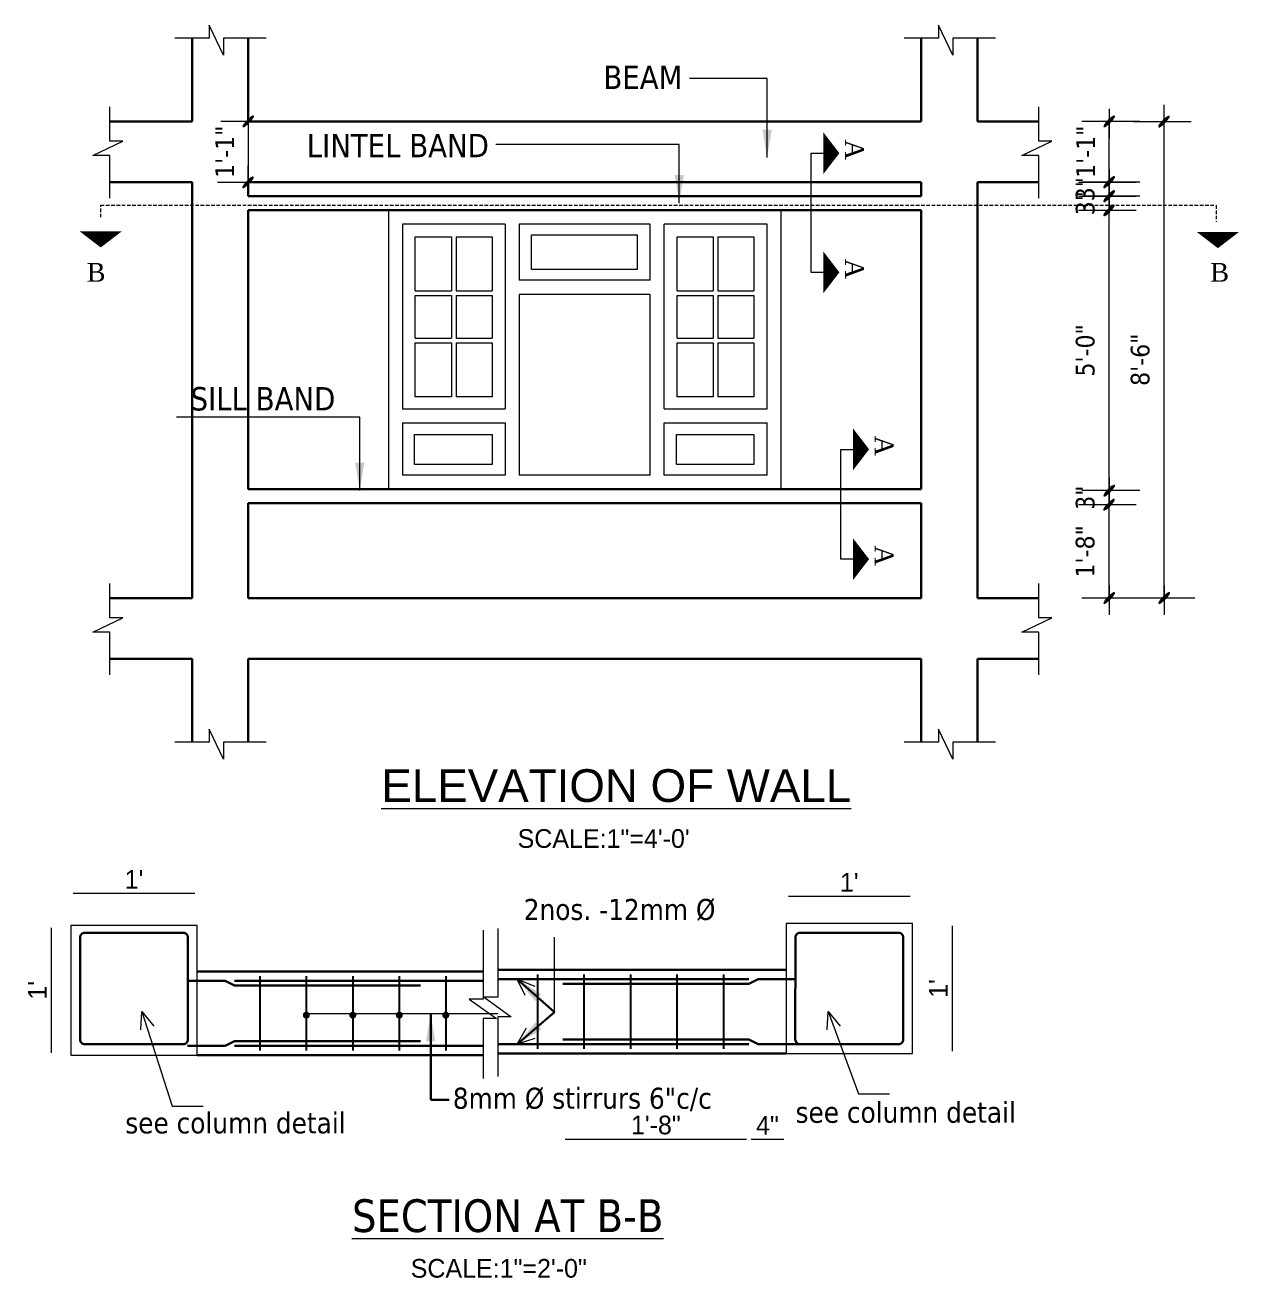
# Model space of a CAD drawing. Header units: inches. Extents: x 28835 to 36795, y -18828 to -9750.
# Drawn here: x 33539 to 34058, y -11575 to -11039 of the extents above; entities that cross this region are included whole.
import ezdxf

# ---------------------------------------------------------------- set-up
doc = ezdxf.new("R2010")
doc.units = ezdxf.units.IN
doc.header["$LTSCALE"] = 12
doc.header["$MEASUREMENT"] = 0
doc.linetypes.add('DASHED2', pattern=[0.375, 0.25, -0.125])
for name, color, linetype, lineweight in [('colfill', 21, 'Continuous', 0), ('dim', 85, 'Continuous', 9), ('DIMENSION', 6, 'Continuous', 9), ('Dw', 42, 'Continuous', 15), ('exwall', 1, 'Continuous', 30), ('HATCH', 11, 'Continuous', 9), ('REN', 242, 'Continuous', 30), ('STIRRUPS', 255, 'Continuous', 18), ('Text', 7, 'Continuous', 5), ('Wall', 1, 'Continuous', 30)]:
    doc.layers.add(name, color=color, linetype=linetype, lineweight=lineweight)
doc.styles.add('S-111', font='tahoma.ttf', dxfattribs={"height": 8})
doc.styles.add('sb', font='times.ttf', dxfattribs={"height": 8})
doc.styles.add('TAHOMA', font='tahoma.ttf', dxfattribs={"height": 9})
doc.styles.add('Text', font='GOTHIC.TTF', dxfattribs={"height": 6})
doc.dimstyles.new('ARROW', dxfattribs={"dimscale": 96, "dimtxt": 9, "dimasz": 0.125, "dimexe": 0.078125, "dimexo": 0.09375, "dimgap": 0.03125, "dimtad": 1, "dimdec": 0, "dimzin": 3, "dimdsep": 46, "dimlunit": 4, "dimtxsty": 'TAHOMA', "dimcen": 0.09375, "dimclrd": 256, "dimclre": 256, "dimclrt": 256, "dimadec": 0, "dimazin": 0, "dimtfac": 1, "dimtdec": 0, "dimtmove": 0, "dimatfit": 3, "dimfxl": 1, "dimfrac": 2, "dimtolj": 1, "dimtzin": 0, "dimarcsym": 0})
doc.dimstyles.new('my DIM.ONE FORTH', dxfattribs={"dimtxt": 8, "dimasz": 1, "dimexe": 6, "dimexo": 12, "dimgap": 2, "dimtad": 1, "dimdec": 0, "dimlfac": 0.25, "dimrnd": 1.38778e-17, "dimzin": 4, "dimdsep": 46, "dimlunit": 3, "dimtxsty": 'Standard', "dimblk": 'ARROW', "dimcen": 0, "dimse1": 1, "dimse2": 1, "dimclrd": 256, "dimclre": 256, "dimclrt": 7, "dimadec": 5, "dimazin": 0, "dimtfac": 1, "dimtdec": 0, "dimtix": 1, "dimtmove": 2, "dimatfit": 1, "dimfxl": 1, "dimtolj": 1, "dimtzin": 0, "dimlwd": -1, "dimlwe": -1, "dimarcsym": 0})
doc.dimstyles.new("S-4'", dxfattribs={"dimscale": 96, "dimtxt": 9, "dimasz": 0.005, "dimexe": 0.09375, "dimexo": 0.09375, "dimgap": 0.0625, "dimtad": 1, "dimdec": 0, "dimlfac": 0.5, "dimzin": 3, "dimdsep": 46, "dimlunit": 3, "dimtxsty": 'S-111', "dimblk": 'S', "dimcen": 0.09375, "dimdle": 0.09375, "dimse1": 1, "dimse2": 1, "dimadec": 0, "dimazin": 1, "dimtfac": 1, "dimtdec": 0, "dimtix": 1, "dimtmove": 0, "dimatfit": 3, "dimldrblk": 'DOTSMALL', "dimfxl": 1, "dimtolj": 1, "dimtzin": 1, "dimarcsym": 0})

# ---------------------------------------------------------------- blocks, each defined once
blk = doc.blocks.new('S')
at = {"layer": 'dim'}
h = blk.add_hatch(color=256, dxfattribs=at)
edge = h.paths.add_edge_path()
edge.add_ellipse((-0.1, 0.1), major_axis=(4.68, -4.68), ratio=0.170738, start_angle=0, end_angle=360, ccw=False)
for p, q in [((0, 27.3), (0, -24.2)), ((-11.3, 0), (14.8, 0))]:
    blk.add_line(p, q, dxfattribs=at)
at = {"layer": 'dim', "extrusion": (0, 0, -1)}
blk.add_ellipse((-0.1, 0.1), major_axis=(4.68, -4.68), ratio=0.170738, dxfattribs=at)
blk = doc.blocks.new('*D76')
at = {"layer": 'Defpoints', "color": 0, "ltscale": 0.5, "transparency": 16777216}
for p in [(103084.33, -12566.36), (103084.33, -12592.36), (103084.33, -12592.36)]:
    blk.add_point(p, dxfattribs=at)
at = {"layer": 'dim', "color": 0, "lineweight": -2, "ltscale": 0.5, "transparency": 16777216}
for p, q in [((103084.33, -12565.88), (103084.33, -12565.4)), ((103084.33, -12566.36), (103084.33, -12592.36)), ((103084.33, -12592.84), (103084.33, -12593.32))]:
    blk.add_line(p, q, dxfattribs=at)
at = {"layer": 'dim', "color": 0, "lineweight": -2, "ltscale": 0.5, "transparency": 16777216, "xscale": 0.48, "yscale": 0.48, "zscale": 0.48}
for p, rotation in [((103084.33, -12566.36), 270), ((103084.33, -12592.36), 90)]:
    blk.add_blockref('S', p, dxfattribs=dict(at, rotation=rotation))
at = {"layer": 'dim', "color": 0, "ltscale": 0.5, "transparency": 16777216, "insert": (103074.32, -12579.36), "char_height": 8, "attachment_point": 5, "rotation": 90, "style": 'S-111'}
blk.add_mtext('\\A1;1\'-1"', dxfattribs=at)
blk = doc.blocks.new('_DOTSMALL')
at = {"color": 0, "linetype": 'ByBlock', "const_width": 0.5}
blk.add_lwpolyline([(-0.0625, 0, 1), (0.0625, 0, 1)], format="xyb", close=True, dxfattribs=at)
blk = doc.blocks.new('*D77')
at = {"layer": 'Defpoints', "color": 0, "ltscale": 0.5, "transparency": 16777216}
for p in [(103430.42, -12566.36), (103452.66, -12566.36), (103430.42, -12592.36)]:
    blk.add_point(p, dxfattribs=at)
at = {"layer": 'dim', "color": 0, "lineweight": -2, "ltscale": 0.5, "transparency": 16777216}
for p, q in [((103452.66, -12565.88), (103452.66, -12565.4)), ((103452.66, -12592.36), (103452.66, -12566.36)), ((103452.66, -12592.84), (103452.66, -12593.32))]:
    blk.add_line(p, q, dxfattribs=at)
at = {"layer": 'dim', "color": 0, "lineweight": -2, "ltscale": 0.5, "transparency": 16777216, "xscale": 0.48, "yscale": 0.48, "zscale": 0.48}
for p, rotation in [((103452.66, -12566.36), 270), ((103452.66, -12592.36), 90)]:
    blk.add_blockref('S', p, dxfattribs=dict(at, rotation=rotation))
at = {"layer": 'dim', "color": 0, "ltscale": 0.5, "transparency": 16777216, "insert": (103442.64, -12579.36), "char_height": 8, "attachment_point": 5, "rotation": 90, "style": 'S-111'}
blk.add_mtext('\\A1;1\'-1"', dxfattribs=at)
blk = doc.blocks.new('*D78')
at = {"layer": 'Defpoints', "color": 0, "ltscale": 0.5, "transparency": 16777216}
for p in [(103430.42, -12592.36), (103452.66, -12592.36), (103430.42, -12598.36)]:
    blk.add_point(p, dxfattribs=at)
at = {"layer": 'dim', "color": 0, "lineweight": -2, "ltscale": 0.5, "transparency": 16777216}
for p, q in [((103452.66, -12591.88), (103452.66, -12591.4)), ((103452.66, -12598.36), (103452.66, -12592.36)), ((103452.66, -12598.84), (103452.66, -12599.32))]:
    blk.add_line(p, q, dxfattribs=at)
at = {"layer": 'dim', "color": 0, "lineweight": -2, "ltscale": 0.5, "transparency": 16777216, "xscale": 0.48, "yscale": 0.48, "zscale": 0.48}
for p, rotation in [((103452.66, -12592.36), 270), ((103452.66, -12598.36), 90)]:
    blk.add_blockref('S', p, dxfattribs=dict(at, rotation=rotation))
at = {"layer": 'dim', "color": 0, "ltscale": 0.5, "transparency": 16777216, "insert": (103442.49, -12595.36), "char_height": 8, "attachment_point": 5, "rotation": 90, "style": 'S-111'}
blk.add_mtext('\\A1;3"', dxfattribs=at)
blk = doc.blocks.new('*D79')
at = {"layer": 'Defpoints', "color": 0, "ltscale": 0.5, "transparency": 16777216}
for p in [(103430.42, -12598.36), (103452.66, -12598.36), (103430.42, -12604.36)]:
    blk.add_point(p, dxfattribs=at)
at = {"layer": 'dim', "color": 0, "lineweight": -2, "ltscale": 0.5, "transparency": 16777216}
for p, q in [((103452.66, -12597.88), (103452.66, -12597.4)), ((103452.66, -12604.36), (103452.66, -12598.36)), ((103452.66, -12604.84), (103452.66, -12605.32))]:
    blk.add_line(p, q, dxfattribs=at)
at = {"layer": 'dim', "color": 0, "lineweight": -2, "ltscale": 0.5, "transparency": 16777216, "xscale": 0.48, "yscale": 0.48, "zscale": 0.48}
for p, rotation in [((103452.66, -12598.36), 270), ((103452.66, -12604.36), 90)]:
    blk.add_blockref('S', p, dxfattribs=dict(at, rotation=rotation))
at = {"layer": 'dim', "color": 0, "ltscale": 0.5, "transparency": 16777216, "insert": (103442.49, -12601.36), "char_height": 8, "attachment_point": 5, "rotation": 90, "style": 'S-111'}
blk.add_mtext('\\A1;3"', dxfattribs=at)
blk = doc.blocks.new('*D80')
at = {"layer": 'Defpoints', "color": 0, "ltscale": 0.5, "transparency": 16777216}
for p in [(103430.42, -12604.36), (103452.66, -12604.36), (103430.42, -12724.36)]:
    blk.add_point(p, dxfattribs=at)
at = {"layer": 'dim', "color": 0, "lineweight": -2, "ltscale": 0.5, "transparency": 16777216}
blk.add_line((103452.66, -12723.88), (103452.66, -12604.84), dxfattribs=at)
at = {"layer": 'dim', "color": 0, "lineweight": -2, "ltscale": 0.5, "transparency": 16777216, "xscale": 0.48, "yscale": 0.48, "zscale": 0.48}
for p, rotation in [((103452.66, -12604.36), 90), ((103452.66, -12724.36), 270)]:
    blk.add_blockref('S', p, dxfattribs=dict(at, rotation=rotation))
at = {"layer": 'dim', "color": 0, "ltscale": 0.5, "transparency": 16777216, "insert": (103442.49, -12664.36), "char_height": 8, "attachment_point": 5, "rotation": 90, "style": 'S-111'}
blk.add_mtext('\\A1;5\'-0"', dxfattribs=at)
blk = doc.blocks.new('*D81')
at = {"layer": 'Defpoints', "color": 0, "ltscale": 0.5, "transparency": 16777216}
for p in [(103430.42, -12724.36), (103452.66, -12724.36), (103430.42, -12730.36)]:
    blk.add_point(p, dxfattribs=at)
at = {"layer": 'dim', "color": 0, "lineweight": -2, "ltscale": 0.5, "transparency": 16777216}
for p, q in [((103452.66, -12723.88), (103452.66, -12723.4)), ((103452.66, -12730.36), (103452.66, -12724.36)), ((103452.66, -12730.84), (103452.66, -12731.32))]:
    blk.add_line(p, q, dxfattribs=at)
at = {"layer": 'dim', "color": 0, "lineweight": -2, "ltscale": 0.5, "transparency": 16777216, "xscale": 0.48, "yscale": 0.48, "zscale": 0.48}
for p, rotation in [((103452.66, -12724.36), 270), ((103452.66, -12730.36), 90)]:
    blk.add_blockref('S', p, dxfattribs=dict(at, rotation=rotation))
at = {"layer": 'dim', "color": 0, "ltscale": 0.5, "transparency": 16777216, "insert": (103442.49, -12727.36), "char_height": 8, "attachment_point": 5, "rotation": 90, "style": 'S-111'}
blk.add_mtext('\\A1;3"', dxfattribs=at)
blk = doc.blocks.new('*D82')
at = {"layer": 'Defpoints', "color": 0, "ltscale": 0.5, "transparency": 16777216}
for p in [(103430.42, -12730.36), (103452.66, -12730.36), (103430.42, -12770.36)]:
    blk.add_point(p, dxfattribs=at)
at = {"layer": 'dim', "color": 0, "lineweight": -2, "ltscale": 0.5, "transparency": 16777216}
blk.add_line((103452.66, -12769.88), (103452.66, -12730.84), dxfattribs=at)
at = {"layer": 'dim', "color": 0, "lineweight": -2, "ltscale": 0.5, "transparency": 16777216, "xscale": 0.48, "yscale": 0.48, "zscale": 0.48}
for p, rotation in [((103452.66, -12730.36), 90), ((103452.66, -12770.36), 270)]:
    blk.add_blockref('S', p, dxfattribs=dict(at, rotation=rotation))
at = {"layer": 'dim', "color": 0, "ltscale": 0.5, "transparency": 16777216, "insert": (103442.47, -12750.36), "char_height": 8, "attachment_point": 5, "rotation": 90, "style": 'S-111'}
blk.add_mtext('\\A1;1\'-8"', dxfattribs=at)
blk = doc.blocks.new('*D83')
at = {"layer": 'Defpoints', "color": 0, "transparency": 16777216}
for p in [(103396.33, -12566.36), (103476.18, -12566.36), (103396.33, -12770.36)]:
    blk.add_point(p, dxfattribs=at)
at = {"layer": 'dim', "color": 0, "lineweight": -2, "transparency": 16777216}
blk.add_line((103476.18, -12769.88), (103476.18, -12566.84), dxfattribs=at)
at = {"layer": 'dim', "color": 0, "lineweight": -2, "transparency": 16777216, "xscale": 0.48, "yscale": 0.48, "zscale": 0.48}
for p, rotation in [((103476.18, -12566.36), 90), ((103476.18, -12770.36), 270)]:
    blk.add_blockref('S', p, dxfattribs=dict(at, rotation=rotation))
at = {"layer": 'dim', "color": 0, "transparency": 16777216, "insert": (103466, -12668.36), "char_height": 8, "attachment_point": 5, "rotation": 90, "style": 'S-111'}
blk.add_mtext('\\A1;8\'-6"', dxfattribs=at)
blk = doc.blocks.new('*D111')
at = {"layer": 'Defpoints', "color": 0, "transparency": 16777216}
for p in [(128631.24, -14564.93), (128631.24, -14578.61), (128685.33, -14578.61)]:
    blk.add_point(p, dxfattribs=at)
at = {"layer": 'dim', "transparency": 16777216}
blk.add_line((128684.33, -14564.93), (128632.24, -14564.93), dxfattribs=at)
at = {"layer": 'dim', "color": 7, "transparency": 16777216, "insert": (128658.29, -14558.91), "char_height": 8, "attachment_point": 5}
blk.add_mtext("\\A1;1'", dxfattribs=at)
blk = doc.blocks.new('ARROW')
blk = doc.blocks.new('*D112')
at = {"layer": 'Defpoints', "color": 0, "transparency": 16777216}
for p in [(128622.96, -14578.61), (128631.24, -14578.61), (128631.24, -14634.21)]:
    blk.add_point(p, dxfattribs=at)
at = {"layer": 'dim', "transparency": 16777216}
blk.add_line((128622.96, -14633.21), (128622.96, -14579.61), dxfattribs=at)
at = {"layer": 'dim', "color": 7, "transparency": 16777216, "insert": (128616.94, -14606.41), "char_height": 8, "attachment_point": 5, "rotation": 90}
blk.add_mtext("\\A1;1'", dxfattribs=at)
blk = doc.blocks.new('*D113')
at = {"layer": 'Defpoints', "color": 0, "transparency": 16777216}
for p in [(128991.34, -14577.83), (128991.34, -14633.43), (129008.37, -14633.43)]:
    blk.add_point(p, dxfattribs=at)
at = {"layer": 'dim', "transparency": 16777216}
blk.add_line((129008.37, -14578.83), (129008.37, -14632.43), dxfattribs=at)
at = {"layer": 'dim', "color": 7, "transparency": 16777216, "insert": (129002.35, -14605.63), "char_height": 8, "attachment_point": 5, "rotation": 90}
blk.add_mtext("\\A1;1'", dxfattribs=at)
blk = doc.blocks.new('*D114')
at = {"layer": 'Defpoints', "color": 0, "transparency": 16777216}
for p in [(128937.25, -14566.21), (128937.25, -14577.83), (128991.34, -14577.83)]:
    blk.add_point(p, dxfattribs=at)
at = {"layer": 'dim', "transparency": 16777216}
blk.add_line((128990.34, -14566.21), (128938.25, -14566.21), dxfattribs=at)
at = {"layer": 'dim', "color": 7, "transparency": 16777216, "insert": (128964.29, -14560.19), "char_height": 8, "width": 20.5457, "attachment_point": 5}
blk.add_mtext("\\A1;1'", dxfattribs=at)
blk = doc.blocks.new('*D109')
at = {"layer": 'Defpoints', "color": 0, "transparency": 16777216}
for p in [(128841.76, -14630.91), (128921.33, -14632.9), (128921.33, -14670.18)]:
    blk.add_point(p, dxfattribs=at)
at = {"layer": 'dim', "transparency": 16777216}
blk.add_line((128842.76, -14670.18), (128920.33, -14670.18), dxfattribs=at)
at = {"layer": 'dim', "color": 7, "transparency": 16777216, "insert": (128881.55, -14664.09), "char_height": 8, "attachment_point": 5}
blk.add_mtext('\\A1;1\'-8"', dxfattribs=at)
blk = doc.blocks.new('*D110')
at = {"layer": 'Defpoints', "color": 0, "transparency": 16777216}
for p in [(128921.33, -14632.9), (128937.25, -14636.87), (128937.25, -14670.18)]:
    blk.add_point(p, dxfattribs=at)
at = {"layer": 'dim', "transparency": 16777216}
blk.add_line((128922.33, -14670.18), (128936.25, -14670.18), dxfattribs=at)
at = {"layer": 'dim', "color": 7, "transparency": 16777216, "insert": (128929.29, -14664.18), "char_height": 8, "attachment_point": 5}
blk.add_mtext('\\A1;4"', dxfattribs=at)
blk = doc.blocks.new('564J4')
at = {"layer": 'colfill'}
for points in [[(103330.37, -12579.95, 18, 0, 0), (103337.28, -12579.95, 0, 0, 0)], [(103021.27, -12613.39, 18, 0, 0), (103021.27, -12620.31, 0, 0, 0)], [(103499.21, -12613.69, 18, 0, 0), (103499.21, -12620.61, 0, 0, 0)], [(103330.37, -12630.95, 18, 0, 0), (103337.28, -12630.95, 0, 0, 0)], [(103343.07, -12706.69, 18, 0, 0), (103349.99, -12706.69, 0, 0, 0)], [(103343.07, -12753.69, 18, 0, 0), (103349.99, -12753.69, 0, 0, 0)]]:
    blk.add_lwpolyline(points, format="xyseb", dxfattribs=at)
at = {"layer": 'dim', "ltscale": 0.5}
for points in [[(103330.37, -12630.95), (103325.21, -12630.95), (103325.21, -12579.95), (103332.29, -12579.95)], [(103343.07, -12753.69), (103337.92, -12753.69), (103337.92, -12706.69), (103344.99, -12706.69)]]:
    blk.add_lwpolyline(points, dxfattribs=at)
at = {"layer": 'dim', "linetype": 'DASHED2', "ltscale": 0.5}
blk.add_lwpolyline([(103021.27, -12607.39), (103021.27, -12602.24), (103498.42, -12602.24), (103498.42, -12609.31)], dxfattribs=at)
at = {"layer": 'Dw'}
for p, q in [((103312.33, -12604.36), (103144.33, -12604.36)), ((103144.33, -12604.36), (103144.33, -12723.78)), ((103312.33, -12723.78), (103312.33, -12604.36)), ((103194.33, -12610.36), (103150.33, -12610.36)), ((103150.33, -12610.36), (103150.33, -12689.36)), ((103194.33, -12610.36), (103194.33, -12689.36)), ((103200.33, -12610.36), (103200.33, -12634.36)), ((103256.33, -12610.36), (103200.33, -12610.36)), ((103256.33, -12634.36), (103256.33, -12610.36)), ((103306.33, -12610.36), (103262.33, -12610.36)), ((103262.33, -12689.36), (103262.33, -12610.36)), ((103306.33, -12689.36), (103306.33, -12610.36)), ((103256.33, -12634.36), (103200.33, -12634.36)), ((103256.33, -12640.36), (103200.33, -12640.36)), ((103200.33, -12640.36), (103200.33, -12717.78)), ((103256.33, -12717.78), (103256.33, -12640.36)), ((103150.33, -12689.36), (103194.33, -12689.36)), ((103262.33, -12689.36), (103306.33, -12689.36)), ((103150.33, -12695.36), (103194.33, -12695.36)), ((103150.33, -12695.36), (103150.33, -12717.78)), ((103194.33, -12695.36), (103194.33, -12717.78)), ((103262.33, -12717.78), (103262.33, -12695.36)), ((103262.33, -12695.36), (103306.33, -12695.36)), ((103306.33, -12717.78), (103306.33, -12695.36)), ((103194.33, -12717.78), (103150.33, -12717.78)), ((103256.33, -12717.78), (103200.33, -12717.78)), ((103306.33, -12717.78), (103262.33, -12717.78)), ((103312.33, -12723.78), (103144.33, -12723.78))]:
    blk.add_line(p, q, dxfattribs=at)
at = {"layer": 'Dw', "lineweight": 9}
for p, q in [((103155.81, -12615.76), (103171.27, -12615.76)), ((103155.81, -12638.92), (103155.81, -12615.76)), ((103171.27, -12615.76), (103171.27, -12638.92)), ((103173.27, -12615.76), (103173.27, -12638.92)), ((103173.27, -12615.76), (103188.72, -12615.76)), ((103188.72, -12615.76), (103188.72, -12638.92)), ((103267.81, -12615.76), (103283.27, -12615.76)), ((103267.81, -12638.92), (103267.81, -12615.76)), ((103283.27, -12615.76), (103283.27, -12638.92)), ((103285.27, -12615.76), (103285.27, -12638.92)), ((103285.27, -12615.76), (103300.72, -12615.76)), ((103300.72, -12615.76), (103300.72, -12638.92)), ((103155.81, -12638.92), (103171.27, -12638.92)), ((103155.81, -12640.92), (103171.27, -12640.92)), ((103155.81, -12659.08), (103155.81, -12640.92)), ((103171.27, -12640.92), (103171.27, -12659.08)), ((103173.27, -12638.92), (103188.72, -12638.92)), ((103173.27, -12640.92), (103188.72, -12640.92)), ((103173.27, -12640.92), (103173.27, -12659.08)), ((103188.72, -12640.92), (103188.72, -12659.08)), ((103267.81, -12638.92), (103283.27, -12638.92)), ((103267.81, -12640.92), (103283.27, -12640.92)), ((103267.81, -12659.08), (103267.81, -12640.92)), ((103283.27, -12640.92), (103283.27, -12659.08)), ((103285.27, -12638.92), (103300.72, -12638.92)), ((103285.27, -12640.92), (103300.72, -12640.92)), ((103285.27, -12640.92), (103285.27, -12659.08)), ((103300.72, -12640.92), (103300.72, -12659.08)), ((103155.81, -12659.08), (103171.27, -12659.08)), ((103155.81, -12684.24), (103155.81, -12661.08)), ((103155.81, -12661.08), (103171.27, -12661.08)), ((103171.27, -12661.08), (103171.27, -12684.24)), ((103173.27, -12659.08), (103188.72, -12659.08)), ((103173.27, -12661.08), (103188.72, -12661.08)), ((103173.27, -12661.08), (103173.27, -12684.24)), ((103188.72, -12661.08), (103188.72, -12684.24)), ((103267.81, -12659.08), (103283.27, -12659.08)), ((103267.81, -12684.24), (103267.81, -12661.08)), ((103267.81, -12661.08), (103283.27, -12661.08)), ((103283.27, -12661.08), (103283.27, -12684.24)), ((103285.27, -12659.08), (103300.72, -12659.08)), ((103285.27, -12661.08), (103300.72, -12661.08)), ((103285.27, -12661.08), (103285.27, -12684.24)), ((103300.72, -12661.08), (103300.72, -12684.24)), ((103171.27, -12684.24), (103155.81, -12684.24)), ((103188.72, -12684.24), (103173.27, -12684.24)), ((103283.27, -12684.24), (103267.81, -12684.24)), ((103300.72, -12684.24), (103285.27, -12684.24))]:
    blk.add_line(p, q, dxfattribs=at)
for points in [[(103205.54, -12614.94), (103250.71, -12614.94), (103250.71, -12629.79), (103205.54, -12629.79)], [(103155.54, -12700.36), (103188.71, -12700.36), (103188.71, -12713.21), (103155.54, -12713.21)], [(103267.54, -12700.36), (103300.71, -12700.36), (103300.71, -12713.21), (103267.54, -12713.21)]]:
    blk.add_lwpolyline(points, close=True, dxfattribs=at)
at = {"layer": 'HATCH', "ltscale": 0.5}
for points in [[(103092.11, -12530.71), (103073.83, -12530.71), (103073.83, -12537.98), (103067.71, -12525.12), (103067.71, -12530.71), (103052.96, -12530.71)], [(103404.11, -12530.71), (103385.83, -12530.71), (103385.83, -12537.98), (103379.71, -12525.12), (103379.71, -12530.71), (103364.96, -12530.71)], [(103025.14, -12599.24), (103025.14, -12580.96), (103017.88, -12580.96), (103030.74, -12574.83), (103025.14, -12574.83), (103025.14, -12560.08)], [(103422.6, -12599.24), (103422.6, -12580.96), (103415.34, -12580.96), (103428.19, -12574.83), (103422.6, -12574.83), (103422.6, -12560.08)], [(103025.14, -12803.24), (103025.14, -12784.96), (103017.88, -12784.96), (103030.74, -12778.83), (103025.14, -12778.83), (103025.14, -12764.08)], [(103422.6, -12803.24), (103422.6, -12784.96), (103415.34, -12784.96), (103428.19, -12778.83), (103422.6, -12778.83), (103422.6, -12764.08)], [(103092.11, -12832), (103073.83, -12832), (103073.83, -12839.26), (103067.71, -12826.41), (103067.71, -12832), (103052.96, -12832)], [(103404.11, -12832), (103385.83, -12832), (103385.83, -12839.26), (103379.71, -12826.41), (103379.71, -12832), (103364.96, -12832)]]:
    blk.add_lwpolyline(points, dxfattribs=at)
at = {"layer": 'Wall', "ltscale": 0.5}
for p, q in [((103060.33, -12566.36), (103060.33, -12530.71)), ((103084.33, -12566.36), (103084.33, -12530.71)), ((103372.33, -12530.71), (103372.33, -12566.36)), ((103396.33, -12530.71), (103396.33, -12566.36)), ((103060.33, -12566.36), (103025.14, -12566.36)), ((103372.33, -12566.36), (103084.33, -12566.36)), ((103422.6, -12566.36), (103396.33, -12566.36)), ((103060.33, -12592.36), (103025.14, -12592.36)), ((103060.33, -12770.36), (103060.33, -12592.36)), ((103372.33, -12592.36), (103084.33, -12592.36)), ((103084.33, -12598.36), (103084.33, -12592.36)), ((103372.33, -12592.36), (103084.33, -12592.36)), ((103372.33, -12592.36), (103372.33, -12598.36)), ((103396.33, -12592.36), (103396.33, -12770.36)), ((103422.6, -12592.36), (103396.33, -12592.36)), ((103084.33, -12723.78), (103084.33, -12604.36)), ((103372.33, -12604.36), (103372.33, -12723.78)), ((103372.33, -12729.78), (103084.33, -12729.78)), ((103084.33, -12770.36), (103084.33, -12729.78)), ((103372.33, -12729.78), (103372.33, -12770.36)), ((103060.33, -12770.36), (103025.14, -12770.36)), ((103372.33, -12770.36), (103084.33, -12770.36)), ((103372.33, -12770.36), (103084.33, -12770.36)), ((103422.6, -12770.36), (103396.33, -12770.36)), ((103060.33, -12796.36), (103025.14, -12796.36)), ((103060.33, -12796.36), (103060.33, -12832)), ((103372.33, -12796.36), (103084.33, -12796.36)), ((103372.33, -12796.36), (103084.33, -12796.36)), ((103084.33, -12796.36), (103084.33, -12832)), ((103372.33, -12832), (103372.33, -12796.36)), ((103422.6, -12796.36), (103396.33, -12796.36)), ((103396.33, -12832), (103396.33, -12796.36))]:
    blk.add_line(p, q, dxfattribs=at)
at = {"layer": 'Wall'}
for p, q in [((103372.33, -12598.36), (103084.33, -12598.36)), ((103372.33, -12604.36), (103084.33, -12604.36)), ((103372.33, -12723.78), (103084.33, -12723.78)), ((103372.33, -12729.78), (103084.33, -12729.78))]:
    blk.add_line(p, q, dxfattribs=at)
at = {"layer": 'Text', "ltscale": 0.75, "style": 'sb'}
for p in [(103339.72, -12574.08), (103339.72, -12625.08), (103352.42, -12700.82), (103352.42, -12747.81)]:
    blk.add_text('A', height=8, rotation=270, dxfattribs=at).set_placement(p)
for p in [(103015.26, -12634.94), (103495.92, -12634.94)]:
    blk.add_text('B', height=8, dxfattribs=at).set_placement(p)
at = {"layer": 'Text', "color": 7, "ltscale": 50, "style": 'Text'}
blk.add_text('SCALE:1"=4\'-0\'', height=8, dxfattribs=at).set_placement((103199.62, -12877.23))
at = {"layer": 'Text', "ltscale": 50, "char_height": 10, "attachment_point": 9, "style": 'S-111'}
for s, insert in [('\\A1;BEAM', (103270.12, -12552.46)), ('LINTEL BAND', (103187.34, -12581.68)), ('SILL BAND', (103121.64, -12690.24))]:
    blk.add_mtext(s, dxfattribs=dict(at, insert=insert))
at = {"layer": 'Text', "insert": (103141.31, -12843.58), "char_height": 14, "width": 239.358, "attachment_point": 1, "style": 'TAHOMA'}
blk.add_mtext('{\\fArial|b0|i0|c0|p34;\\LELEVATION OF WALL}', dxfattribs=at)
at = {"layer": 'dim', "ltscale": 0.5}
for base, p1, p2, picture, middle in [((103084.33, -12592.36), (103084.33, -12566.36), (103084.33, -12592.36), '*D76', (103074.32, -12579.36)), ((103452.66, -12730.36), (103430.42, -12770.36), (103430.42, -12730.36), '*D82', (103442.47, -12750.36))]:
    dim = blk.add_linear_dim(base=base, p1=p1, p2=p2, angle=90, dimstyle="S-4'", dxfattribs=at)
    dim.commit()
    dim.dimension.update_dxf_attribs({"geometry": picture, "text_midpoint": middle})
at = {"layer": 'dim'}
dim = blk.add_linear_dim(base=(103476.18, -12566.36), p1=(103396.33, -12770.36), p2=(103396.33, -12566.36), angle=90, dimstyle="S-4'", dxfattribs=at)
dim.commit()
dim.dimension.update_dxf_attribs({"geometry": '*D83', "text_midpoint": (103466, -12668.36)})
at = {"layer": 'dim', "ltscale": 0.5}
for base, p1, p2, picture, middle in [((103452.66, -12566.36), (103430.42, -12592.36), (103430.42, -12566.36), '*D77', (103442.64, -12579.36)), ((103452.66, -12592.36), (103430.42, -12598.36), (103430.42, -12592.36), '*D78', (103442.49, -12595.36)), ((103452.66, -12598.36), (103430.42, -12604.36), (103430.42, -12598.36), '*D79', (103442.49, -12601.36)), ((103452.66, -12604.36), (103430.42, -12724.36), (103430.42, -12604.36), '*D80', (103442.49, -12664.36)), ((103452.66, -12724.36), (103430.42, -12730.36), (103430.42, -12724.36), '*D81', (103442.49, -12727.36))]:
    dim = blk.add_linear_dim(base=base, p1=p1, p2=p2, angle=90, dimstyle="S-4'", override={"dimtmove": 1}, dxfattribs=at)
    dim.commit()
    dim.dimension.update_dxf_attribs({"geometry": picture, "text_midpoint": middle})
for points in [[(103306.37, -12581.85), (103306.37, -12547.96), (103273.12, -12547.96)], [(103268.78, -12601.28), (103268.78, -12576.27), (103190.34, -12576.27)], [(103132.1, -12724.36), (103132.1, -12692.95), (103053.66, -12692.95)]]:
    blk.add_leader(points, dimstyle='ARROW', override={"dimgap": 0.03125, "dimtad": 0}, dxfattribs=at)
blk = doc.blocks.new('SFSADFSDAF')
at = {"layer": 'dim', "ltscale": 0.5}
for p, q in [((128838.15, -14615.73), (128838.15, -14583.63)), ((128732.01, -14616.31), (128813.94, -14616.31))]:
    blk.add_line(p, q, dxfattribs=at)
at = {"layer": 'dim'}
for points in [[(128825.7, -14608.69), (128822.26, -14601.61), (128829.78, -14604.57)], [(128661.26, -14623.32), (128661.71, -14615.46), (128666.82, -14621.71)], [(128661.71, -14615.46), (128674.69, -14655.97), (128687.95, -14655.97)], [(128954.77, -14623.32), (128955.22, -14615.46), (128960.33, -14621.71)], [(128955.22, -14615.46), (128968.2, -14650.67), (128981.46, -14650.67)], [(128829.74, -14626.98), (128822.26, -14629.46), (128826.2, -14622.4)]]:
    blk.add_lwpolyline(points, dxfattribs=at)
at = {"layer": 'HATCH'}
for points in [[(128991.34, -14577.83), (128937.25, -14577.83), (128937.25, -14633.43), (128991.34, -14633.43)], [(128685.33, -14578.61), (128631.24, -14578.61), (128631.24, -14634.21), (128685.33, -14634.21)]]:
    blk.add_lwpolyline(points, close=True, dxfattribs=at)
at = {"layer": 'HATCH', "ltscale": 0.5}
for points in [[(128807.6, -14580.67), (128807.6, -14610.15), (128801.74, -14610.14), (128813.37, -14618.48), (128807.6, -14618.48), (128807.6, -14644.11)], [(128813.94, -14579.9), (128813.94, -14609.37), (128808.09, -14609.36), (128819.71, -14617.7), (128813.94, -14617.7), (128813.94, -14643.33)]]:
    blk.add_lwpolyline(points, dxfattribs=at)
at = {"layer": 'REN', "ltscale": 0.5}
for p, q in [((128681.35, -14602.38), (128697.27, -14602.38)), ((128697.27, -14602.38), (128701.25, -14604.37)), ((128701.25, -14602.38), (128807.6, -14602.38)), ((128701.25, -14602.38), (128807.6, -14602.38)), ((128701.25, -14604.37), (128780.82, -14604.37)), ((128921.33, -14601.61), (128813.94, -14601.61)), ((128921.33, -14601.61), (128813.94, -14601.61)), ((128813.94, -14601.61), (128820.28, -14601.61)), ((128813.94, -14601.61), (128820.28, -14601.61)), ((128921.33, -14603.6), (128841.76, -14603.6)), ((128925.31, -14601.61), (128921.33, -14603.6)), ((128941.23, -14601.61), (128925.31, -14601.61)), ((128681.14, -14630.23), (128697.27, -14630.23)), ((128697.27, -14630.23), (128701.25, -14628.24)), ((128701.25, -14628.24), (128780.82, -14628.24)), ((128701.25, -14630.23), (128807.6, -14630.23)), ((128921.33, -14629.46), (128813.94, -14629.46)), ((128813.94, -14629.46), (128820.28, -14629.46)), ((128921.33, -14627.47), (128841.76, -14627.47)), ((128925.31, -14629.46), (128921.33, -14627.47)), ((128944.21, -14629.46), (128925.31, -14629.46))]:
    blk.add_line(p, q, dxfattribs=at)
at = {"layer": 'REN', "lineweight": -3}
for p, q in [((128712.12, -14600.39), (128712.12, -14632.22)), ((128732.01, -14600.39), (128732.01, -14632.22)), ((128751.91, -14600.39), (128751.91, -14632.22)), ((128771.8, -14600.39), (128771.8, -14632.22)), ((128791.69, -14600.39), (128791.69, -14632.22)), ((128830.89, -14599.62), (128830.89, -14631.45)), ((128850.78, -14599.62), (128850.78, -14631.45)), ((128870.68, -14599.62), (128870.68, -14631.45)), ((128890.57, -14599.62), (128890.57, -14631.45)), ((128910.46, -14599.62), (128910.46, -14631.45))]:
    blk.add_line(p, q, dxfattribs=at)
at = {"layer": 'REN', "ltscale": 0.5}
for points in [[(128679.34, -14581.81), (128637.21, -14581.81, 0.414214), (128635.21, -14583.81), (128635.23, -14627.46, 0.414214), (128637.23, -14629.46), (128679.36, -14629.46, 0.414214), (128681.36, -14627.46), (128681.34, -14583.81, 0.414214)], [(128943.24, -14581.81), (128985.38, -14581.81, -0.414214), (128987.38, -14583.81), (128987.35, -14627.46, -0.414214), (128985.35, -14629.46), (128943.22, -14629.46, -0.414214), (128941.22, -14627.46), (128941.24, -14583.81, -0.414214)]]:
    blk.add_lwpolyline(points, format="xyb", close=True, dxfattribs=at)
at = {"layer": 'REN', "lineweight": -3, "const_width": 1.49}
for points in [[(128731.27, -14617.05, -1), (128732.76, -14617.05, -1)], [(128751.16, -14617.05, -1), (128752.65, -14617.05, -1)], [(128771.05, -14617.05, -1), (128772.54, -14617.05, -1)], [(128790.94, -14617.05, -1), (128792.44, -14617.05, -1)]]:
    blk.add_lwpolyline(points, format="xyb", close=True, dxfattribs=at)
at = {"layer": 'STIRRUPS'}
for centre, start, end in [((128679.36, -14627.46), 270, 0), ((128943.22, -14627.46), 180, 270)]:
    blk.add_arc(centre, 2, start, end, dxfattribs=at)
at = {"layer": 'Wall', "ltscale": 0.5}
for p, q in [((128807.6, -14598.4), (128685.33, -14598.4)), ((128937.25, -14597.63), (128813.94, -14597.63)), ((128807.6, -14634.21), (128685.33, -14634.21)), ((128685.33, -14634.21), (128807.6, -14634.21)), ((128937.25, -14633.43), (128813.94, -14633.43)), ((128813.94, -14633.43), (128820.28, -14633.43))]:
    blk.add_line(p, q, dxfattribs=at)
at = {"layer": 'Text', "ltscale": 20, "style": 'TAHOMA'}
for p in [(128654.56, -14667.65), (128941.31, -14663.1)]:
    blk.add_text('see column detail', height=9, dxfattribs=at).set_placement(p)
at = {"layer": 'Text', "color": 7, "ltscale": 50, "style": 'Text'}
blk.add_text('SCALE:1"=2\'-0"', height=8, dxfattribs=at).set_placement((128776.68, -14729.38))
at = {"layer": 'Text', "ltscale": 20, "char_height": 9, "attachment_point": 7, "style": 'TAHOMA'}
for s, insert in [('2nos. -12mm %%c', (128825.04, -14576.71)), ('8mm %%C stirrurs 6"c/c', (128794.68, -14658.24))]:
    blk.add_mtext(s, dxfattribs=dict(at, insert=insert))
at = {"layer": 'Text', "insert": (128751.54, -14695.85), "char_height": 14, "width": 239.358, "attachment_point": 1, "style": 'TAHOMA'}
blk.add_mtext('{\\LSECTION AT B-B}', dxfattribs=at)
at = {"layer": 'dim'}
for base, p1, p2, picture, middle in [((128631.24, -14564.93), (128685.33, -14578.61), (128631.24, -14578.61), '*D111', (128658.29, -14558.91)), ((128937.25, -14566.21), (128991.34, -14577.83), (128937.25, -14577.83), '*D114', (128964.29, -14560.19))]:
    dim = blk.add_linear_dim(base=base, p1=p1, p2=p2, text="1'", dimstyle='my DIM.ONE FORTH', dxfattribs=at)
    dim.commit()
    dim.dimension.update_dxf_attribs({"geometry": picture, "text_midpoint": middle})
for base, p1, p2, picture, middle in [((129008.37, -14633.43), (128991.34, -14577.83), (128991.34, -14633.43), '*D113', (129002.35, -14605.63)), ((128622.96, -14578.61), (128631.24, -14634.21), (128631.24, -14578.61), '*D112', (128616.94, -14606.41))]:
    dim = blk.add_linear_dim(base=base, p1=p1, p2=p2, angle=270, text="1'", dimstyle='my DIM.ONE FORTH', dxfattribs=at)
    dim.commit()
    dim.dimension.update_dxf_attribs({"geometry": picture, "text_midpoint": middle})
for base, p1, p2, picture, middle in [((128921.33, -14670.18), (128841.76, -14630.91), (128921.33, -14632.9), '*D109', (128881.55, -14664.09)), ((128937.25, -14670.18), (128921.33, -14632.9), (128937.25, -14636.87), '*D110', (128929.29, -14664.18))]:
    dim = blk.add_linear_dim(base=base, p1=p1, p2=p2, dimstyle='my DIM.ONE FORTH', dxfattribs=at)
    dim.commit()
    dim.dimension.update_dxf_attribs({"geometry": picture, "text_midpoint": middle})
at = {"layer": 'dim', "ltscale": 0.5}
for points in [[(128822.26, -14601.61), (128838.15, -14615.73)], [(128822.26, -14629.46), (128838.15, -14615.73)]]:
    blk.add_leader(points, dimstyle='ARROW', override={"dimgap": 0.03125, "dimtad": 0}, dxfattribs=at)
at = {"layer": 'dim'}
blk.add_leader([(128785.22, -14616.31), (128785.24, -14653.29), (128793.07, -14653.29)], dimstyle='ARROW', override={"dimgap": 0.03125, "dimtad": 0}, dxfattribs=at)

msp = doc.modelspace()

# ---------------------------------------------------------------- block references
at = {"layer": 'DIMENSION'}
msp.add_blockref('564J4', (-69450.21, 1486.5), dxfattribs=at)
at = {"layer": 'exwall'}
msp.add_blockref('SFSADFSDAF', (-95073, 3154.72), dxfattribs=at)

doc.saveas('drawing.dxf')
